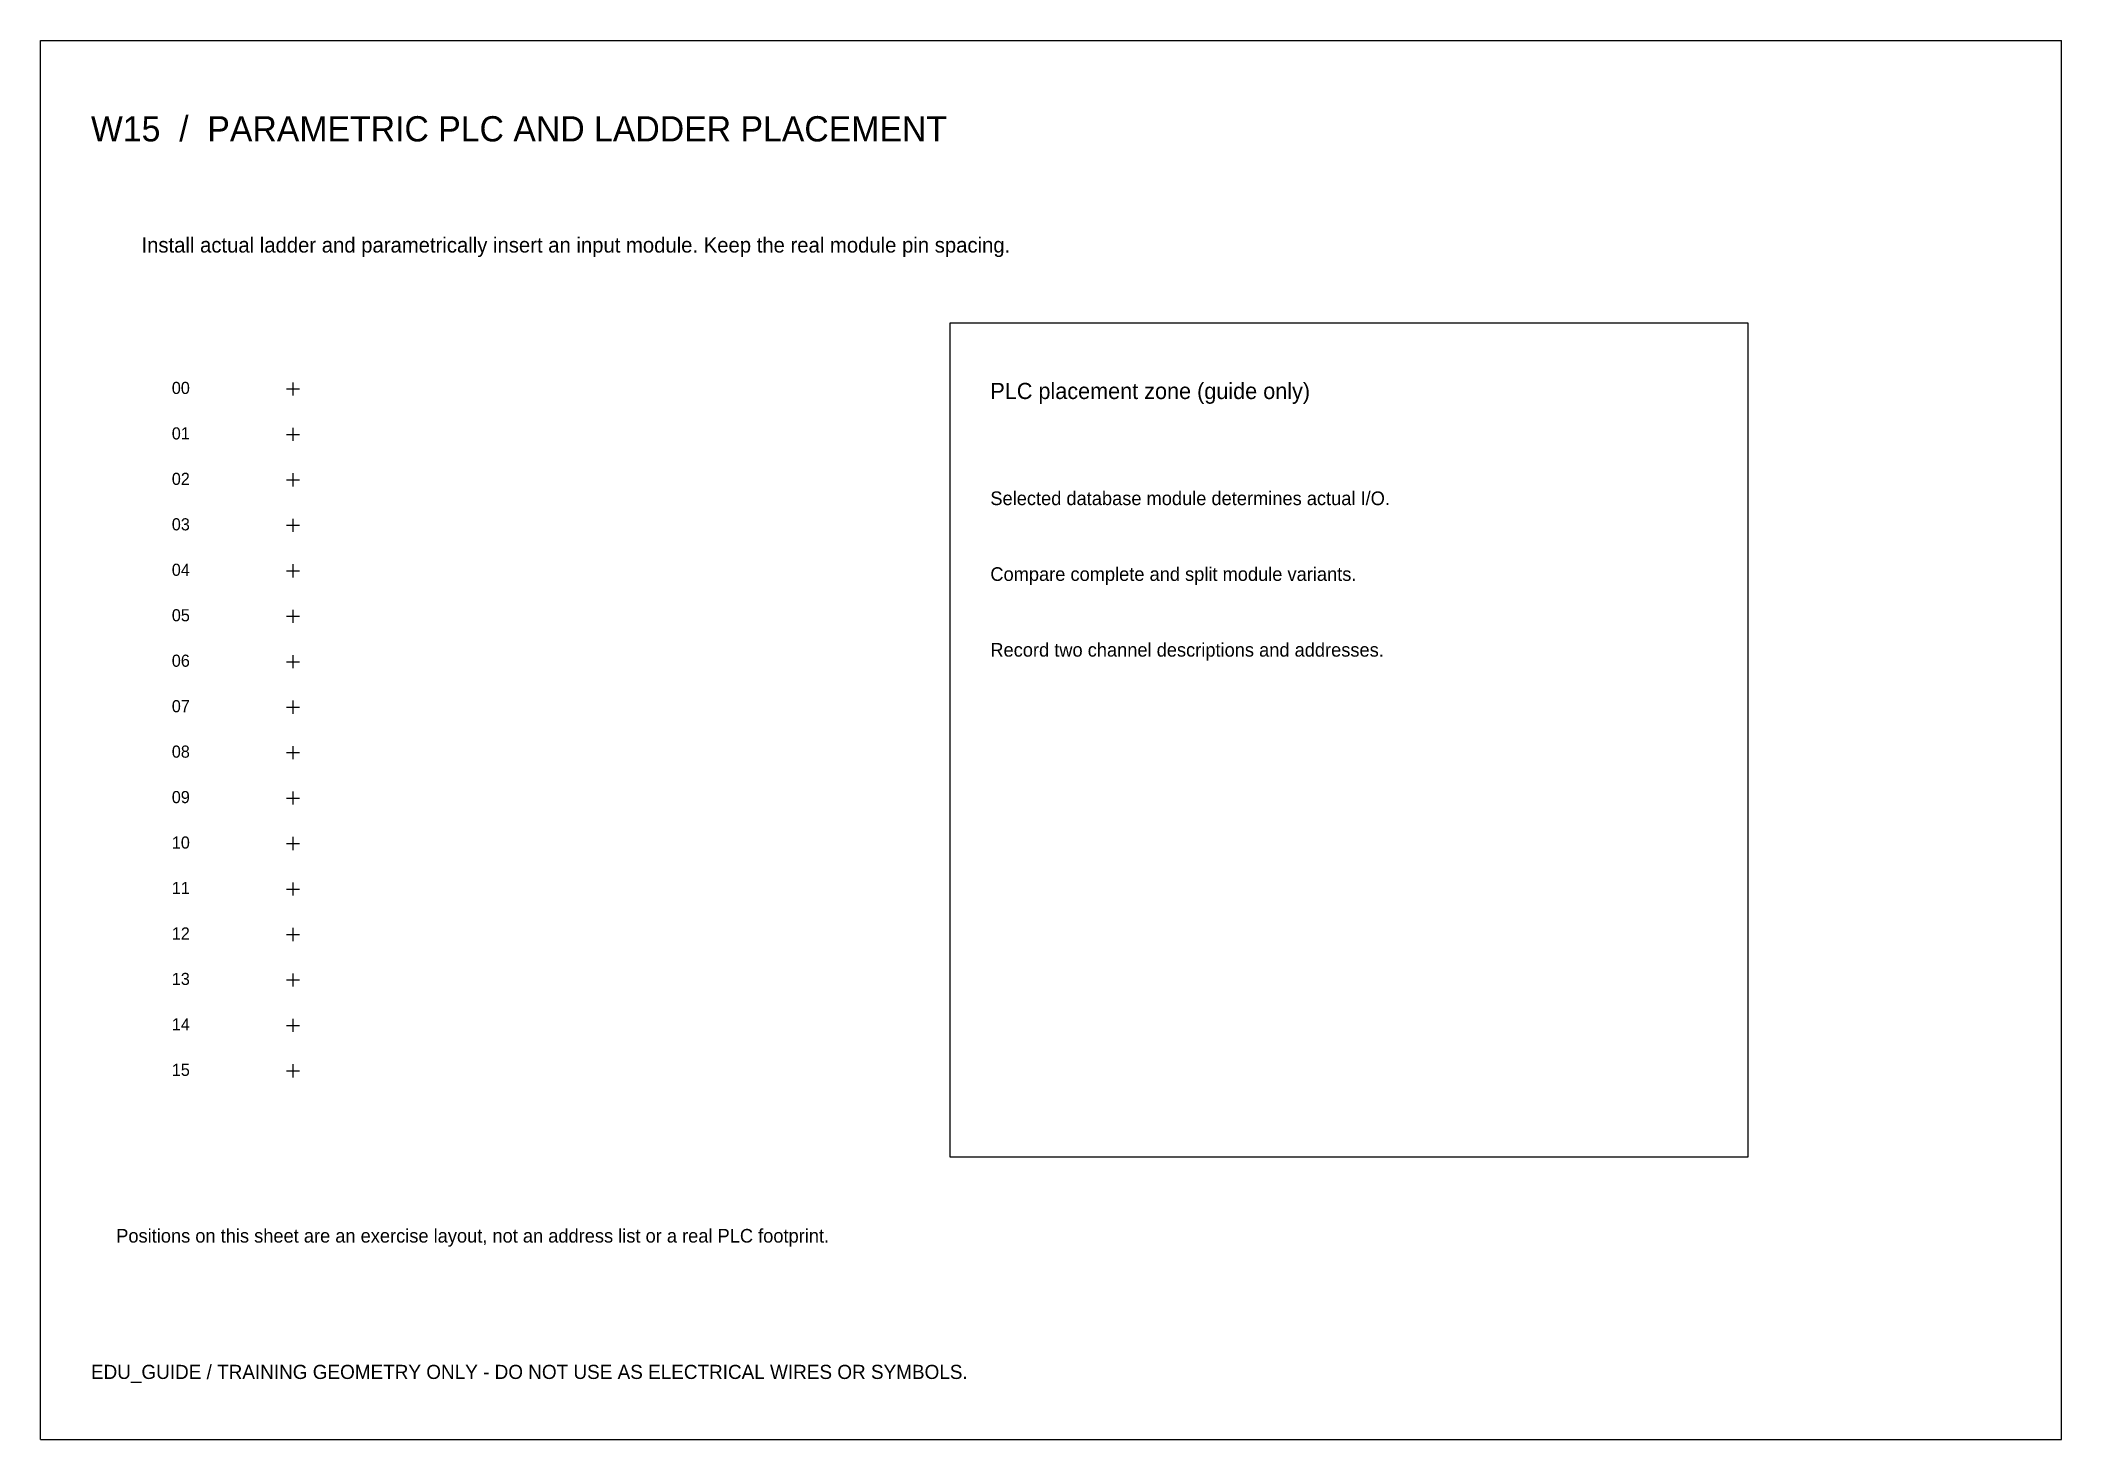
# Model space of a CAD drawing. Header units: millimetres. Extents: x 10 to 410, y 10 to 287.
import ezdxf

# ---------------------------------------------------------------- set-up
doc = ezdxf.new("R2010")
doc.units = ezdxf.units.MM
doc.layers.add('EDU_GUIDE', color=8, linetype='Continuous')

msp = doc.modelspace()

# ---------------------------------------------------------------- linework, layer by layer
at = {"layer": 'EDU_GUIDE'}
for p, q in [((10, 287), (410, 287)), ((10, 10), (10, 287)), ((410, 10), (410, 287)), ((58.7, 218), (61.3, 218)), ((60, 216.7), (60, 219.3)), ((58.7, 209), (61.3, 209)), ((60, 207.7), (60, 210.3)), ((58.7, 200), (61.3, 200)), ((60, 198.7), (60, 201.3)), ((60, 189.7), (60, 192.3)), ((58.7, 191), (61.3, 191)), ((58.7, 182), (61.3, 182)), ((60, 180.7), (60, 183.3)), ((58.7, 173), (61.3, 173)), ((60, 171.7), (60, 174.3)), ((58.7, 164), (61.3, 164)), ((60, 162.7), (60, 165.3)), ((60, 153.7), (60, 156.3)), ((58.7, 155), (61.3, 155)), ((58.7, 146), (61.3, 146)), ((60, 144.7), (60, 147.3)), ((58.7, 137), (61.3, 137)), ((60, 135.7), (60, 138.3)), ((58.7, 128), (61.3, 128)), ((60, 126.7), (60, 129.3)), ((60, 117.7), (60, 120.3)), ((58.7, 119), (61.3, 119)), ((58.7, 110), (61.3, 110)), ((60, 108.7), (60, 111.3)), ((58.7, 101), (61.3, 101)), ((60, 99.7), (60, 102.3)), ((58.7, 92), (61.3, 92)), ((60, 90.7), (60, 93.3)), ((60, 81.7), (60, 84.3)), ((58.7, 83), (61.3, 83)), ((10, 10), (410, 10))]:
    msp.add_line(p, q, dxfattribs=at)
msp.add_lwpolyline([(190, 66), (348, 66), (348, 231), (190, 231)], close=True, dxfattribs=at)

# ---------------------------------------------------------------- texts
for s, height, p in [('W15  /  PARAMETRIC PLC AND LADDER PLACEMENT', 5, (20, 267)), ('Install actual ladder and parametrically insert an input module. Keep the real module pin spacing.', 3, (30, 245)), ('00', 2.4, (36, 217)), ('PLC placement zone (guide only)', 3.2, (198, 216)), ('01', 2.4, (36, 208)), ('02', 2.4, (36, 199)), ('Selected database module determines actual I/O.', 2.7, (198, 195)), ('03', 2.4, (36, 190)), ('04', 2.4, (36, 181)), ('Compare complete and split module variants.', 2.7, (198, 180)), ('05', 2.4, (36, 172)), ('06', 2.4, (36, 163)), ('Record two channel descriptions and addresses.', 2.7, (198, 165)), ('07', 2.4, (36, 154)), ('08', 2.4, (36, 145)), ('09', 2.4, (36, 136)), ('10', 2.4, (36, 127)), ('11', 2.4, (36, 118)), ('12', 2.4, (36, 109)), ('13', 2.4, (36, 100)), ('14', 2.4, (36, 91)), ('15', 2.4, (36, 82)), ('Positions on this sheet are an exercise layout, not an address list or a real PLC footprint.', 2.7, (25, 49)), ('EDU_GUIDE / TRAINING GEOMETRY ONLY - DO NOT USE AS ELECTRICAL WIRES OR SYMBOLS.', 2.8, (20, 22))]:
    msp.add_text(s, height=height, dxfattribs=at).set_placement(p)

doc.saveas('drawing.dxf')
